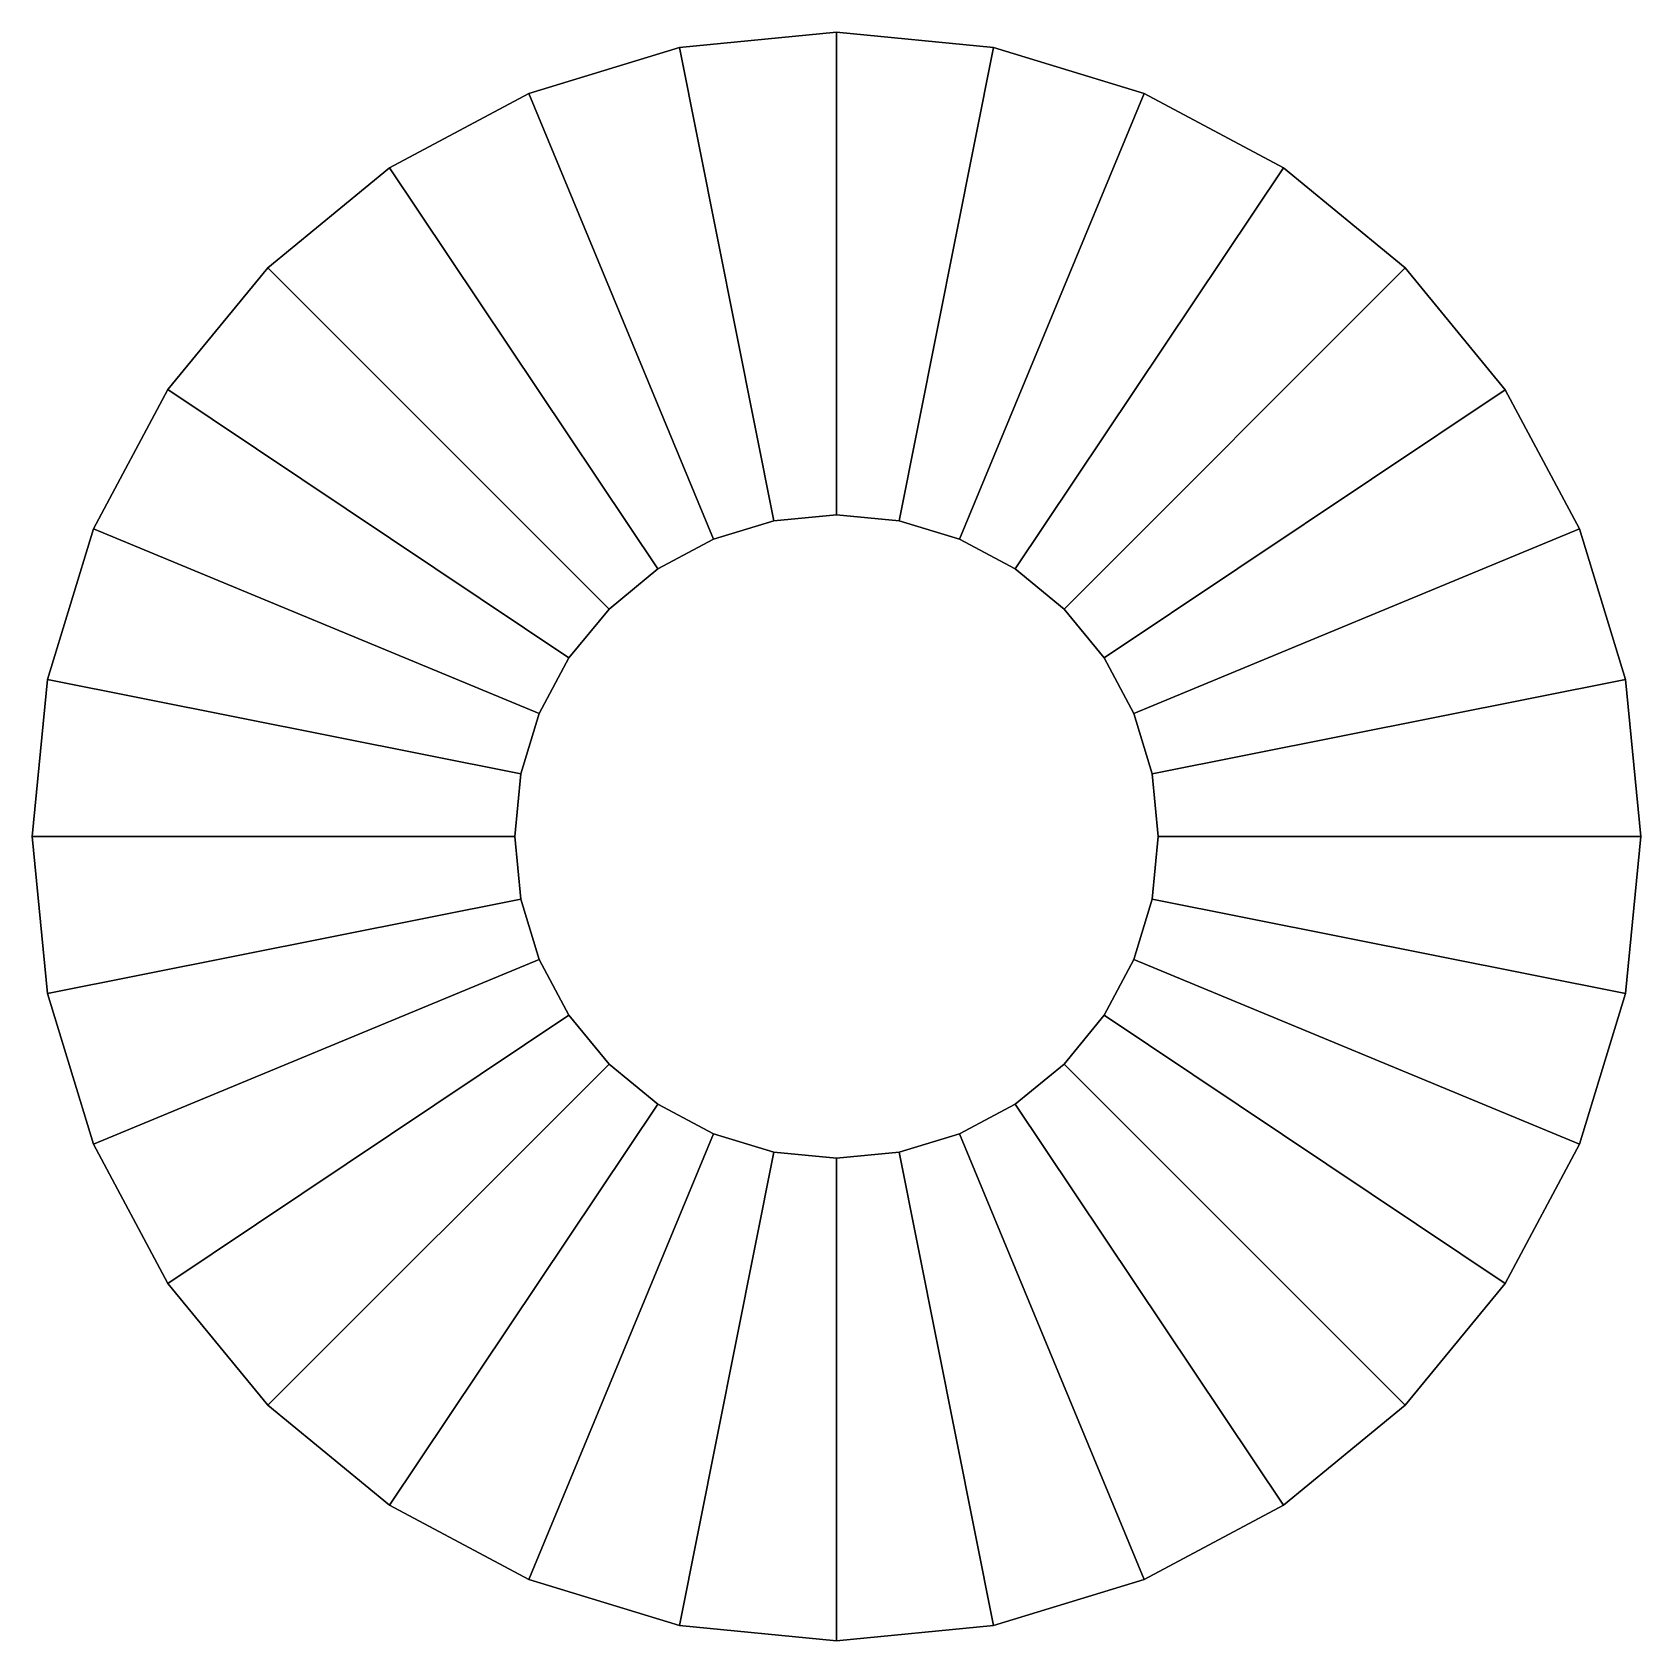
# Model space of a CAD drawing. Extents: x -0.77 to 1.23, y -1.24 to 0.76.
import ezdxf

# ---------------------------------------------------------------- set-up
doc = ezdxf.new("R2010")
doc.units = 0

msp = doc.modelspace()

# ---------------------------------------------------------------- linework, layer by layer
for points in [[(0.232, 0.7637, -0.3333), (0.232, 0.1637, -0.3333), (0.154, 0.156, -0.3333), (0.0369, 0.7445, -0.3333)], [(0.0369, 0.7445, -0.3333), (0.0369, 0.7445, -0.1794), (0.232, 0.7637, -0.1794), (0.232, 0.7637, -0.3333)], [(0.232, 0.1637, -0.1794), (0.232, 0.7637, -0.1794), (0.0369, 0.7445, -0.1794), (0.154, 0.156, -0.1794)], [(0.232, 0.1637, -0.3333), (0.232, 0.7637, -0.3333), (0.4271, 0.7445, -0.3333), (0.31, 0.156, -0.3333)], [(0.232, 0.7637, -0.3333), (0.232, 0.7637, -0.1794), (0.4271, 0.7445, -0.1794), (0.4271, 0.7445, -0.3333)], [(0.31, 0.156, -0.1794), (0.4271, 0.7445, -0.1794), (0.232, 0.7637, -0.1794), (0.232, 0.1637, -0.1794)], [(0.0789, 0.1332, -0.3333), (-0.1507, 0.6876, -0.3333), (0.0369, 0.7445, -0.3333), (0.154, 0.156, -0.3333)], [(-0.1507, 0.6876, -0.3333), (-0.1507, 0.6876, -0.1794), (0.0369, 0.7445, -0.1794), (0.0369, 0.7445, -0.3333)], [(0.154, 0.156, -0.1794), (0.0369, 0.7445, -0.1794), (-0.1507, 0.6876, -0.1794), (0.0789, 0.1332, -0.1794)], [(0.31, 0.156, -0.3333), (0.4271, 0.7445, -0.3333), (0.6147, 0.6876, -0.3333), (0.3851, 0.1332, -0.3333)], [(0.3851, 0.1332, -0.1794), (0.6147, 0.6876, -0.1794), (0.4271, 0.7445, -0.1794), (0.31, 0.156, -0.1794)], [(0.4271, 0.7445, -0.3333), (0.4271, 0.7445, -0.1794), (0.6147, 0.6876, -0.1794), (0.6147, 0.6876, -0.3333)], [(0.0098, 0.0963, -0.3333), (-0.3236, 0.5951, -0.3333), (-0.1507, 0.6876, -0.3333), (0.0789, 0.1332, -0.3333)], [(-0.3236, 0.5951, -0.3333), (-0.3236, 0.5951, -0.1794), (-0.1507, 0.6876, -0.1794), (-0.1507, 0.6876, -0.3333)], [(0.0789, 0.1332, -0.1794), (-0.1507, 0.6876, -0.1794), (-0.3236, 0.5951, -0.1794), (0.0098, 0.0963, -0.1794)], [(0.3851, 0.1332, -0.3333), (0.6147, 0.6876, -0.3333), (0.7876, 0.5951, -0.3333), (0.4542, 0.0963, -0.3333)], [(0.4542, 0.0963, -0.1794), (0.7876, 0.5951, -0.1794), (0.6147, 0.6876, -0.1794), (0.3851, 0.1332, -0.1794)], [(0.6147, 0.6876, -0.3333), (0.6147, 0.6876, -0.1794), (0.7876, 0.5951, -0.1794), (0.7876, 0.5951, -0.3333)], [(-0.0508, 0.0465, -0.3333), (-0.4751, 0.4708, -0.3333), (-0.3236, 0.5951, -0.3333), (0.0098, 0.0963, -0.3333)], [(-0.4751, 0.4708, -0.3333), (-0.4751, 0.4708, -0.1794), (-0.3236, 0.5951, -0.1794), (-0.3236, 0.5951, -0.3333)], [(0.0098, 0.0963, -0.1794), (-0.3236, 0.5951, -0.1794), (-0.4751, 0.4708, -0.1794), (-0.0508, 0.0465, -0.1794)], [(0.4542, 0.0963, -0.3333), (0.7876, 0.5951, -0.3333), (0.9391, 0.4708, -0.3333), (0.5149, 0.0465, -0.3333)], [(0.5149, 0.0465, -0.1794), (0.9391, 0.4708, -0.1794), (0.7876, 0.5951, -0.1794), (0.4542, 0.0963, -0.1794)], [(0.7876, 0.5951, -0.3333), (0.7876, 0.5951, -0.1794), (0.9391, 0.4708, -0.1794), (0.9391, 0.4708, -0.3333)], [(-0.1006, -0.0141, -0.3333), (-0.5995, 0.3193, -0.3333), (-0.4751, 0.4708, -0.3333), (-0.0508, 0.0465, -0.3333)], [(-0.5995, 0.3193, -0.3333), (-0.5995, 0.3193, -0.1794), (-0.4751, 0.4708, -0.1794), (-0.4751, 0.4708, -0.3333)], [(-0.0508, 0.0465, -0.1794), (-0.4751, 0.4708, -0.1794), (-0.5995, 0.3193, -0.1794), (-0.1006, -0.0141, -0.1794)], [(0.5149, 0.0465, -0.3333), (0.9391, 0.4708, -0.3333), (1.0635, 0.3192, -0.3333), (0.5646, -0.0141, -0.3333)], [(0.5646, -0.0141, -0.1794), (1.0635, 0.3192, -0.1794), (0.9391, 0.4708, -0.1794), (0.5149, 0.0465, -0.1794)], [(0.9391, 0.4708, -0.3333), (0.9391, 0.4708, -0.1794), (1.0635, 0.3192, -0.1794), (1.0635, 0.3192, -0.3333)], [(-0.1375, -0.0832, -0.3333), (-0.6919, 0.1464, -0.3333), (-0.5995, 0.3193, -0.3333), (-0.1006, -0.0141, -0.3333)], [(-0.6919, 0.1464, -0.3333), (-0.6919, 0.1464, -0.1794), (-0.5995, 0.3193, -0.1794), (-0.5995, 0.3193, -0.3333)], [(-0.1006, -0.0141, -0.1794), (-0.5995, 0.3193, -0.1794), (-0.6919, 0.1464, -0.1794), (-0.1375, -0.0832, -0.1794)], [(0.5646, -0.0141, -0.3333), (1.0635, 0.3192, -0.3333), (1.1559, 0.1464, -0.3333), (0.6016, -0.0832, -0.3333)], [(0.6016, -0.0832, -0.1794), (1.1559, 0.1464, -0.1794), (1.0635, 0.3192, -0.1794), (0.5646, -0.0141, -0.1794)], [(1.0635, 0.3192, -0.3333), (1.0635, 0.3192, -0.1794), (1.1559, 0.1464, -0.1794), (1.1559, 0.1464, -0.3333)], [(0.154, 0.156, -0.3333), (0.232, 0.1637, -0.3333), (0.232, 0.1637, -0.1794), (0.154, 0.156, -0.1794)], [(0.232, 0.1637, -0.3333), (0.31, 0.156, -0.3333), (0.31, 0.156, -0.1794), (0.232, 0.1637, -0.1794)], [(-0.1603, -0.1583, -0.3333), (-0.7488, -0.0412, -0.3333), (-0.6919, 0.1464, -0.3333), (-0.1375, -0.0832, -0.3333)], [(-0.7488, -0.0412, -0.3333), (-0.7488, -0.0412, -0.1794), (-0.6919, 0.1464, -0.1794), (-0.6919, 0.1464, -0.3333)], [(-0.1375, -0.0832, -0.1794), (-0.6919, 0.1464, -0.1794), (-0.7488, -0.0412, -0.1794), (-0.1603, -0.1583, -0.1794)], [(0.0789, 0.1332, -0.3333), (0.154, 0.156, -0.3333), (0.154, 0.156, -0.1794), (0.0789, 0.1332, -0.1794)], [(0.31, 0.156, -0.3333), (0.3851, 0.1332, -0.3333), (0.3851, 0.1332, -0.1794), (0.31, 0.156, -0.1794)], [(0.6016, -0.0832, -0.3333), (1.1559, 0.1464, -0.3333), (1.2128, -0.0412, -0.3333), (0.6243, -0.1583, -0.3333)], [(0.6243, -0.1583, -0.1794), (1.2128, -0.0412, -0.1794), (1.1559, 0.1464, -0.1794), (0.6016, -0.0832, -0.1794)], [(1.1559, 0.1464, -0.3333), (1.1559, 0.1464, -0.1794), (1.2128, -0.0412, -0.1794), (1.2128, -0.0412, -0.3333)], [(0.0098, 0.0963, -0.3333), (0.0789, 0.1332, -0.3333), (0.0789, 0.1332, -0.1794), (0.0098, 0.0963, -0.1794)], [(0.3851, 0.1332, -0.3333), (0.4542, 0.0963, -0.3333), (0.4542, 0.0963, -0.1794), (0.3851, 0.1332, -0.1794)], [(-0.0508, 0.0465, -0.3333), (0.0098, 0.0963, -0.3333), (0.0098, 0.0963, -0.1794), (-0.0508, 0.0465, -0.1794)], [(0.4542, 0.0963, -0.3333), (0.5149, 0.0465, -0.3333), (0.5149, 0.0465, -0.1794), (0.4542, 0.0963, -0.1794)], [(-0.1006, -0.0141, -0.3333), (-0.0508, 0.0465, -0.3333), (-0.0508, 0.0465, -0.1794), (-0.1006, -0.0141, -0.1794)], [(0.5149, 0.0465, -0.3333), (0.5646, -0.0141, -0.3333), (0.5646, -0.0141, -0.1794), (0.5149, 0.0465, -0.1794)], [(-0.1375, -0.0832, -0.3333), (-0.1006, -0.0141, -0.3333), (-0.1006, -0.0141, -0.1794), (-0.1375, -0.0832, -0.1794)], [(0.5646, -0.0141, -0.3333), (0.6016, -0.0832, -0.3333), (0.6016, -0.0832, -0.1794), (0.5646, -0.0141, -0.1794)], [(-0.168, -0.2363, -0.3333), (-0.768, -0.2363, -0.3333), (-0.7488, -0.0412, -0.3333), (-0.1603, -0.1583, -0.3333)], [(-0.768, -0.2363, -0.3333), (-0.768, -0.2363, -0.1794), (-0.7488, -0.0412, -0.1794), (-0.7488, -0.0412, -0.3333)], [(-0.1603, -0.1583, -0.1794), (-0.7488, -0.0412, -0.1794), (-0.768, -0.2363, -0.1794), (-0.168, -0.2363, -0.1794)], [(0.6243, -0.1583, -0.3333), (1.2128, -0.0412, -0.3333), (1.232, -0.2363, -0.3333), (0.632, -0.2363, -0.3333)], [(0.632, -0.2363, -0.1794), (1.232, -0.2363, -0.1794), (1.2128, -0.0412, -0.1794), (0.6243, -0.1583, -0.1794)], [(1.2128, -0.0412, -0.3333), (1.2128, -0.0412, -0.1794), (1.232, -0.2363, -0.1794), (1.232, -0.2363, -0.3333)], [(-0.1603, -0.1583, -0.3333), (-0.1375, -0.0832, -0.3333), (-0.1375, -0.0832, -0.1794), (-0.1603, -0.1583, -0.1794)], [(0.6016, -0.0832, -0.3333), (0.6243, -0.1583, -0.3333), (0.6243, -0.1583, -0.1794), (0.6016, -0.0832, -0.1794)], [(-0.168, -0.2363, -0.3333), (-0.1603, -0.1583, -0.3333), (-0.1603, -0.1583, -0.1794), (-0.168, -0.2363, -0.1794)], [(0.6243, -0.1583, -0.3333), (0.632, -0.2363, -0.3333), (0.632, -0.2363, -0.1794), (0.6243, -0.1583, -0.1794)], [(-0.1603, -0.3144, -0.3333), (-0.7488, -0.4314, -0.3333), (-0.768, -0.2363, -0.3333), (-0.168, -0.2363, -0.3333)], [(-0.7488, -0.4314, -0.3333), (-0.7488, -0.4314, -0.1794), (-0.768, -0.2363, -0.1794), (-0.768, -0.2363, -0.3333)], [(-0.168, -0.2363, -0.1794), (-0.768, -0.2363, -0.1794), (-0.7488, -0.4314, -0.1794), (-0.1603, -0.3144, -0.1794)], [(-0.1603, -0.3144, -0.3333), (-0.168, -0.2363, -0.3333), (-0.168, -0.2363, -0.1794), (-0.1603, -0.3144, -0.1794)], [(0.632, -0.2363, -0.3333), (1.232, -0.2363, -0.3333), (1.2128, -0.4314, -0.3333), (0.6243, -0.3144, -0.3333)], [(0.6243, -0.3144, -0.1794), (1.2128, -0.4314, -0.1794), (1.232, -0.2363, -0.1794), (0.632, -0.2363, -0.1794)], [(0.632, -0.2363, -0.3333), (0.6243, -0.3144, -0.3333), (0.6243, -0.3144, -0.1794), (0.632, -0.2363, -0.1794)], [(1.232, -0.2363, -0.3333), (1.232, -0.2363, -0.1794), (1.2128, -0.4314, -0.1794), (1.2128, -0.4314, -0.3333)], [(-0.1375, -0.3894, -0.3333), (-0.6919, -0.619, -0.3333), (-0.7488, -0.4314, -0.3333), (-0.1603, -0.3144, -0.3333)], [(-0.1603, -0.3144, -0.1794), (-0.7488, -0.4314, -0.1794), (-0.6919, -0.619, -0.1794), (-0.1375, -0.3894, -0.1794)], [(-0.1375, -0.3894, -0.3333), (-0.1603, -0.3144, -0.3333), (-0.1603, -0.3144, -0.1794), (-0.1375, -0.3894, -0.1794)], [(0.6243, -0.3144, -0.3333), (1.2128, -0.4314, -0.3333), (1.1559, -0.619, -0.3333), (0.6016, -0.3894, -0.3333)], [(0.6016, -0.3894, -0.1794), (1.1559, -0.619, -0.1794), (1.2128, -0.4314, -0.1794), (0.6243, -0.3144, -0.1794)], [(0.6243, -0.3144, -0.3333), (0.6016, -0.3894, -0.3333), (0.6016, -0.3894, -0.1794), (0.6243, -0.3144, -0.1794)], [(-0.1006, -0.4585, -0.3333), (-0.5995, -0.7919, -0.3333), (-0.6919, -0.619, -0.3333), (-0.1375, -0.3894, -0.3333)], [(-0.1375, -0.3894, -0.1794), (-0.6919, -0.619, -0.1794), (-0.5995, -0.7919, -0.1794), (-0.1006, -0.4585, -0.1794)], [(-0.1006, -0.4585, -0.3333), (-0.1375, -0.3894, -0.3333), (-0.1375, -0.3894, -0.1794), (-0.1006, -0.4585, -0.1794)], [(0.6016, -0.3894, -0.3333), (1.1559, -0.619, -0.3333), (1.0635, -0.7919, -0.3333), (0.5646, -0.4585, -0.3333)], [(0.5646, -0.4585, -0.1794), (1.0635, -0.7919, -0.1794), (1.1559, -0.619, -0.1794), (0.6016, -0.3894, -0.1794)], [(0.6016, -0.3894, -0.3333), (0.5646, -0.4585, -0.3333), (0.5646, -0.4585, -0.1794), (0.6016, -0.3894, -0.1794)], [(-0.6919, -0.619, -0.3333), (-0.6919, -0.619, -0.1794), (-0.7488, -0.4314, -0.1794), (-0.7488, -0.4314, -0.3333)], [(1.2128, -0.4314, -0.3333), (1.2128, -0.4314, -0.1794), (1.1559, -0.619, -0.1794), (1.1559, -0.619, -0.3333)], [(-0.0508, -0.5192, -0.3333), (-0.4751, -0.9434, -0.3333), (-0.5995, -0.7919, -0.3333), (-0.1006, -0.4585, -0.3333)], [(-0.1006, -0.4585, -0.1794), (-0.5995, -0.7919, -0.1794), (-0.4751, -0.9434, -0.1794), (-0.0508, -0.5192, -0.1794)], [(-0.0508, -0.5192, -0.3333), (-0.1006, -0.4585, -0.3333), (-0.1006, -0.4585, -0.1794), (-0.0508, -0.5192, -0.1794)], [(0.5646, -0.4585, -0.3333), (1.0635, -0.7919, -0.3333), (0.9391, -0.9434, -0.3333), (0.5149, -0.5192, -0.3333)], [(0.5149, -0.5192, -0.1794), (0.9391, -0.9434, -0.1794), (1.0635, -0.7919, -0.1794), (0.5646, -0.4585, -0.1794)], [(0.5646, -0.4585, -0.3333), (0.5149, -0.5192, -0.3333), (0.5149, -0.5192, -0.1794), (0.5646, -0.4585, -0.1794)], [(0.0098, -0.5689, -0.3333), (-0.3236, -1.0678, -0.3333), (-0.4751, -0.9434, -0.3333), (-0.0508, -0.5192, -0.3333)], [(-0.0508, -0.5192, -0.1794), (-0.4751, -0.9434, -0.1794), (-0.3236, -1.0678, -0.1794), (0.0098, -0.5689, -0.1794)], [(0.0098, -0.5689, -0.3333), (-0.0508, -0.5192, -0.3333), (-0.0508, -0.5192, -0.1794), (0.0098, -0.5689, -0.1794)], [(0.5149, -0.5192, -0.3333), (0.9391, -0.9434, -0.3333), (0.7876, -1.0678, -0.3333), (0.4542, -0.5689, -0.3333)], [(0.4542, -0.5689, -0.1794), (0.7876, -1.0678, -0.1794), (0.9391, -0.9434, -0.1794), (0.5149, -0.5192, -0.1794)], [(0.5149, -0.5192, -0.3333), (0.4542, -0.5689, -0.3333), (0.4542, -0.5689, -0.1794), (0.5149, -0.5192, -0.1794)], [(0.0789, -0.6059, -0.3333), (-0.1507, -1.1602, -0.3333), (-0.3236, -1.0678, -0.3333), (0.0098, -0.5689, -0.3333)], [(0.0098, -0.5689, -0.1794), (-0.3236, -1.0678, -0.1794), (-0.1507, -1.1602, -0.1794), (0.0789, -0.6059, -0.1794)], [(0.0789, -0.6059, -0.3333), (0.0098, -0.5689, -0.3333), (0.0098, -0.5689, -0.1794), (0.0789, -0.6059, -0.1794)], [(0.4542, -0.5689, -0.3333), (0.7876, -1.0678, -0.3333), (0.6147, -1.1602, -0.3333), (0.3851, -0.6059, -0.3333)], [(0.3851, -0.6059, -0.1794), (0.6147, -1.1602, -0.1794), (0.7876, -1.0678, -0.1794), (0.4542, -0.5689, -0.1794)], [(0.4542, -0.5689, -0.3333), (0.3851, -0.6059, -0.3333), (0.3851, -0.6059, -0.1794), (0.4542, -0.5689, -0.1794)], [(-0.5995, -0.7919, -0.3333), (-0.5995, -0.7919, -0.1794), (-0.6919, -0.619, -0.1794), (-0.6919, -0.619, -0.3333)], [(0.154, -0.6286, -0.3333), (0.0369, -1.2171, -0.3333), (-0.1507, -1.1602, -0.3333), (0.0789, -0.6059, -0.3333)], [(0.0789, -0.6059, -0.1794), (-0.1507, -1.1602, -0.1794), (0.0369, -1.2171, -0.1794), (0.154, -0.6286, -0.1794)], [(0.154, -0.6286, -0.3333), (0.0789, -0.6059, -0.3333), (0.0789, -0.6059, -0.1794), (0.154, -0.6286, -0.1794)], [(0.3851, -0.6059, -0.3333), (0.6147, -1.1602, -0.3333), (0.4271, -1.2171, -0.3333), (0.31, -0.6286, -0.3333)], [(0.31, -0.6286, -0.1794), (0.4271, -1.2171, -0.1794), (0.6147, -1.1602, -0.1794), (0.3851, -0.6059, -0.1794)], [(0.3851, -0.6059, -0.3333), (0.31, -0.6286, -0.3333), (0.31, -0.6286, -0.1794), (0.3851, -0.6059, -0.1794)], [(1.1559, -0.619, -0.3333), (1.1559, -0.619, -0.1794), (1.0635, -0.7919, -0.1794), (1.0635, -0.7919, -0.3333)], [(0.232, -0.6363, -0.3333), (0.232, -1.2363, -0.3333), (0.0369, -1.2171, -0.3333), (0.154, -0.6286, -0.3333)], [(0.154, -0.6286, -0.1794), (0.0369, -1.2171, -0.1794), (0.232, -1.2363, -0.1794), (0.232, -0.6363, -0.1794)], [(0.232, -0.6363, -0.3333), (0.154, -0.6286, -0.3333), (0.154, -0.6286, -0.1794), (0.232, -0.6363, -0.1794)], [(0.31, -0.6286, -0.3333), (0.4271, -1.2171, -0.3333), (0.232, -1.2363, -0.3333), (0.232, -0.6363, -0.3333)], [(0.232, -0.6363, -0.1794), (0.232, -1.2363, -0.1794), (0.4271, -1.2171, -0.1794), (0.31, -0.6286, -0.1794)], [(0.31, -0.6286, -0.3333), (0.232, -0.6363, -0.3333), (0.232, -0.6363, -0.1794), (0.31, -0.6286, -0.1794)], [(-0.4751, -0.9434, -0.3333), (-0.4751, -0.9434, -0.1794), (-0.5995, -0.7919, -0.1794), (-0.5995, -0.7919, -0.3333)], [(1.0635, -0.7919, -0.3333), (1.0635, -0.7919, -0.1794), (0.9391, -0.9434, -0.1794), (0.9391, -0.9434, -0.3333)], [(-0.3236, -1.0678, -0.3333), (-0.3236, -1.0678, -0.1794), (-0.4751, -0.9434, -0.1794), (-0.4751, -0.9434, -0.3333)], [(0.9391, -0.9434, -0.3333), (0.9391, -0.9434, -0.1794), (0.7876, -1.0678, -0.1794), (0.7876, -1.0678, -0.3333)], [(-0.1507, -1.1602, -0.3333), (-0.1507, -1.1602, -0.1794), (-0.3236, -1.0678, -0.1794), (-0.3236, -1.0678, -0.3333)], [(0.7876, -1.0678, -0.3333), (0.7876, -1.0678, -0.1794), (0.6147, -1.1602, -0.1794), (0.6147, -1.1602, -0.3333)], [(0.0369, -1.2171, -0.3333), (0.0369, -1.2171, -0.1794), (-0.1507, -1.1602, -0.1794), (-0.1507, -1.1602, -0.3333)], [(0.6147, -1.1602, -0.3333), (0.6147, -1.1602, -0.1794), (0.4271, -1.2171, -0.1794), (0.4271, -1.2171, -0.3333)], [(0.232, -1.2363, -0.3333), (0.232, -1.2363, -0.1794), (0.0369, -1.2171, -0.1794), (0.0369, -1.2171, -0.3333)], [(0.4271, -1.2171, -0.3333), (0.4271, -1.2171, -0.1794), (0.232, -1.2363, -0.1794), (0.232, -1.2363, -0.3333)]]:
    msp.add_3dface(points)

doc.saveas('drawing.dxf')
